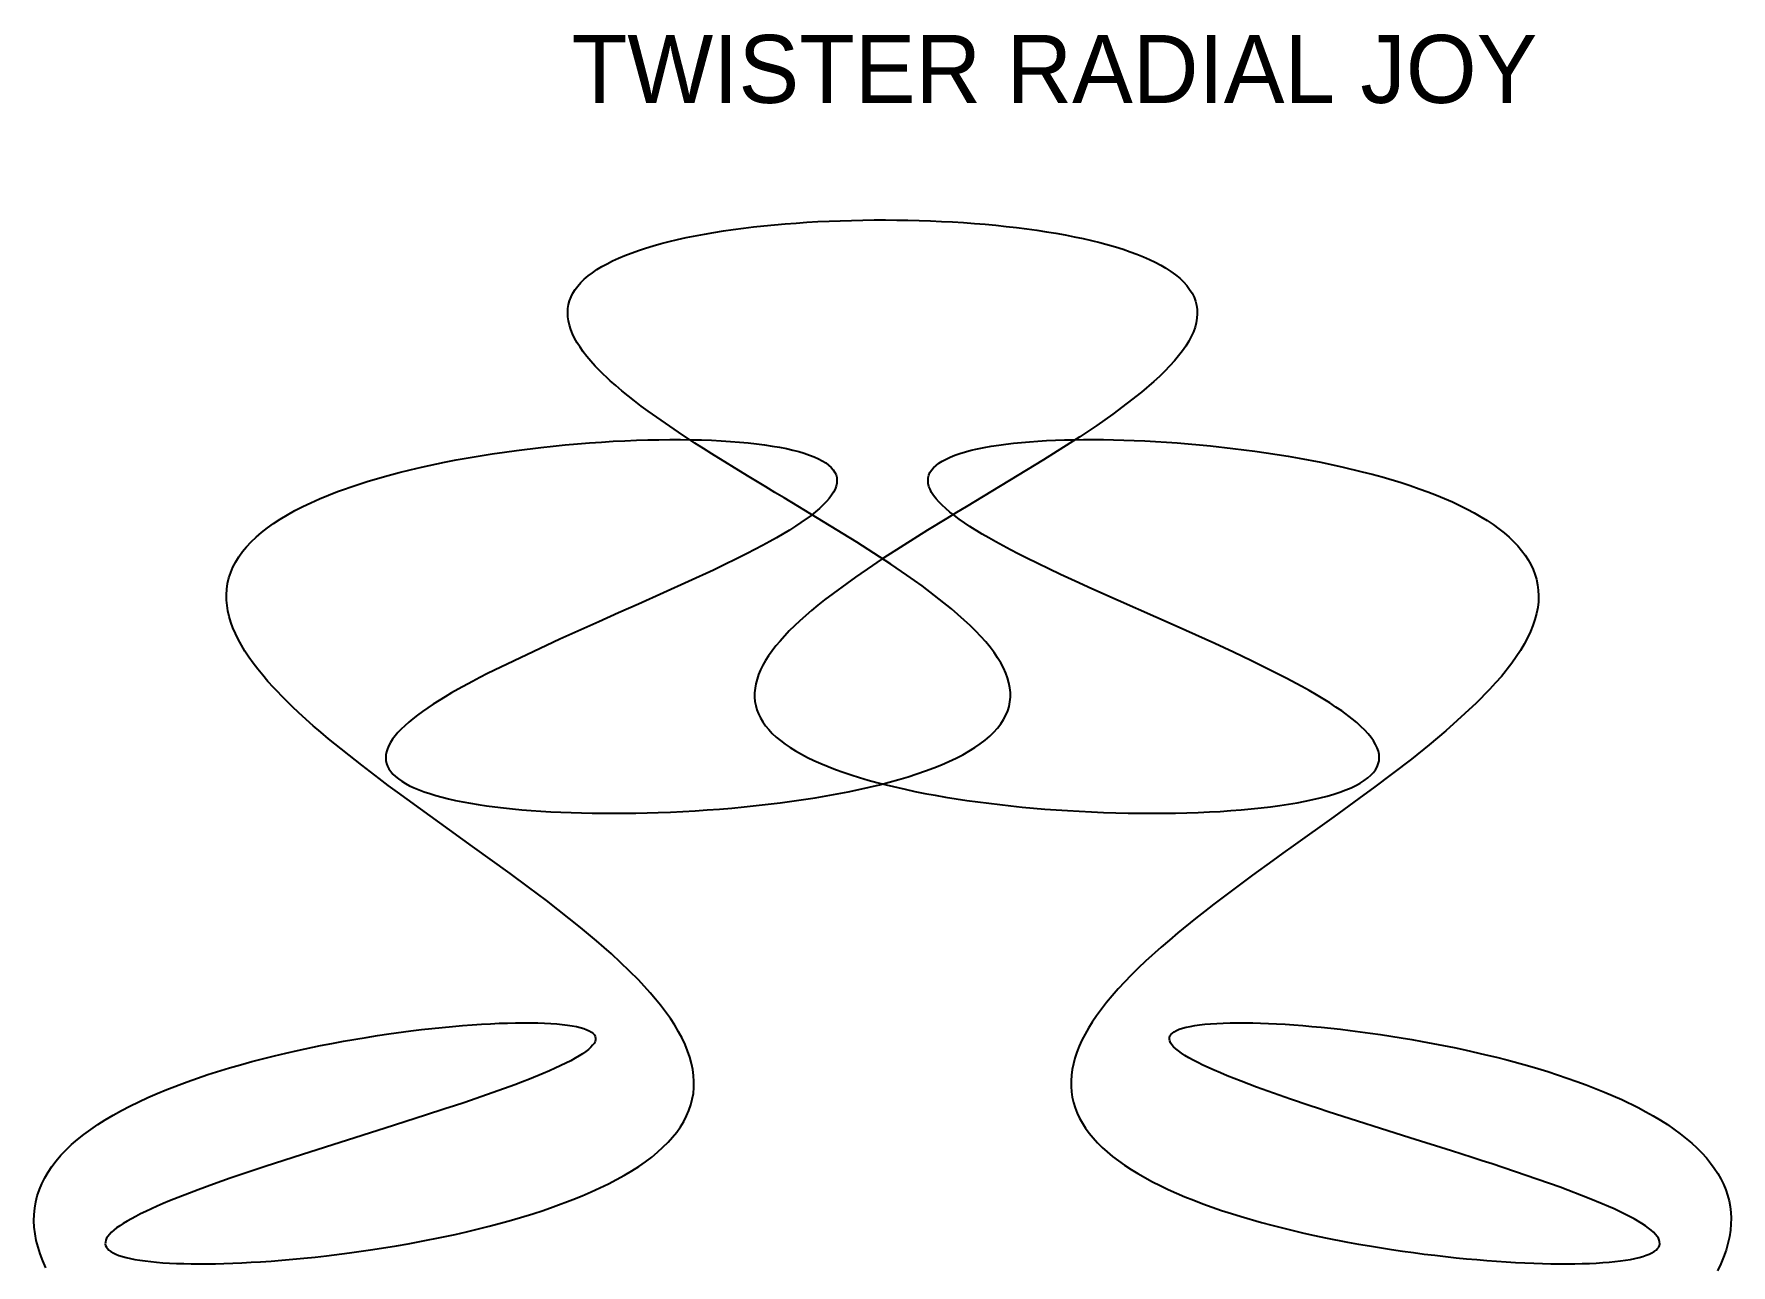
# Model space of a CAD drawing. Extents: x -41 to 52, y -51 to 59.
# Drawn here: x -30.5 to 30.5, y 15.1 to 59.4 of the extents above; entities that cross this region are included whole.
import ezdxf

# ---------------------------------------------------------------- set-up
doc = ezdxf.new("R2010")
doc.units = 0
doc.linetypes.add('BORDER', pattern=[0.875, 0.25, -0.125, 0.25, -0.125, 0, -0.125])
doc.layers.add('LAYER1', color=7, linetype='CONTINUOUS')

msp = doc.modelspace()

# ---------------------------------------------------------------- linework, layer by layer
at = {"layer": 'LAYER1', "color": 175}
for p, q in [((-3.886, 52.5), (-3.501, 52.533)), ((-3.501, 52.533), (-3.112, 52.563)), ((-3.112, 52.563), (-2.719, 52.59)), ((-2.719, 52.59), (-2.322, 52.613)), ((-2.322, 52.613), (-1.923, 52.632)), ((-1.923, 52.632), (-1.521, 52.647)), ((-1.521, 52.647), (-1.116, 52.659)), ((-1.116, 52.659), (-0.711, 52.667)), ((-0.711, 52.667), (-0.304, 52.672)), ((-0.304, 52.672), (0.103, 52.673)), ((0.103, 52.673), (0.51, 52.67)), ((0.51, 52.67), (0.916, 52.664)), ((0.916, 52.664), (1.321, 52.654)), ((1.321, 52.654), (1.724, 52.64)), ((1.724, 52.64), (2.125, 52.623)), ((2.125, 52.623), (2.524, 52.602)), ((2.524, 52.602), (2.919, 52.577)), ((2.919, 52.577), (3.31, 52.549)), ((3.31, 52.549), (3.696, 52.517)), ((3.696, 52.517), (4.078, 52.481)), ((-7.675, 51.897), (-7.372, 51.969)), ((-7.372, 51.969), (-7.059, 52.038)), ((-7.059, 52.038), (-6.407, 52.165)), ((-6.407, 52.165), (-6.068, 52.223)), ((-6.068, 52.223), (-5.722, 52.278)), ((-5.722, 52.278), (-5.368, 52.33)), ((-5.368, 52.33), (-5.006, 52.378)), ((-5.006, 52.378), (-4.639, 52.422)), ((-4.639, 52.422), (-4.265, 52.463)), ((-4.265, 52.463), (-3.886, 52.5)), ((4.078, 52.481), (4.455, 52.442)), ((4.455, 52.442), (4.826, 52.4)), ((4.826, 52.4), (5.19, 52.354)), ((5.19, 52.354), (5.548, 52.304)), ((5.548, 52.304), (5.898, 52.251)), ((5.898, 52.251), (6.241, 52.194)), ((6.241, 52.194), (6.576, 52.134)), ((6.576, 52.134), (6.902, 52.07)), ((6.902, 52.07), (7.219, 52.003)), ((7.219, 52.003), (7.526, 51.933)), ((7.526, 51.933), (7.824, 51.859)), ((-9.71, 51.2), (-9.496, 51.298)), ((-9.496, 51.298), (-9.27, 51.394)), ((-9.27, 51.394), (-8.783, 51.574)), ((-8.783, 51.574), (-8.522, 51.66)), ((-8.522, 51.66), (-8.25, 51.742)), ((-8.25, 51.742), (-7.968, 51.821)), ((-7.968, 51.821), (-7.675, 51.897)), ((7.824, 51.859), (8.389, 51.701)), ((8.389, 51.701), (8.656, 51.617)), ((8.656, 51.617), (8.911, 51.53)), ((8.911, 51.53), (9.154, 51.439)), ((9.154, 51.439), (9.386, 51.346)), ((9.386, 51.346), (9.606, 51.249)), ((-10.591, 50.659), (-10.439, 50.775)), ((-10.439, 50.775), (-10.276, 50.886)), ((-10.276, 50.886), (-10.1, 50.994)), ((-10.1, 50.994), (-9.912, 51.098)), ((-9.912, 51.098), (-9.71, 51.2)), ((9.606, 51.249), (9.814, 51.149)), ((9.814, 51.149), (10.009, 51.046)), ((10.009, 51.046), (10.191, 50.939)), ((10.191, 50.939), (10.374, 50.821)), ((10.374, 50.821), (10.541, 50.698)), ((10.541, 50.698), (10.693, 50.573)), ((-11.14, 50.033), (-11.059, 50.164)), ((-11.059, 50.164), (-10.963, 50.293)), ((-10.963, 50.293), (-10.853, 50.418)), ((-10.853, 50.418), (-10.729, 50.54)), ((-10.729, 50.54), (-10.591, 50.659)), ((10.693, 50.573), (10.829, 50.444)), ((10.829, 50.444), (10.948, 50.311)), ((10.948, 50.311), (11.052, 50.175)), ((11.052, 50.175), (11.139, 50.036)), ((-11.328, 49.337), (-11.319, 49.482)), ((-11.319, 49.482), (-11.296, 49.624)), ((-11.296, 49.624), (-11.259, 49.763)), ((-11.259, 49.763), (-11.207, 49.9)), ((-11.207, 49.9), (-11.14, 50.033)), ((11.139, 50.036), (11.209, 49.894)), ((11.209, 49.894), (11.263, 49.748)), ((11.263, 49.748), (11.301, 49.6)), ((11.301, 49.6), (11.323, 49.448)), ((-11.322, 49.19), (-11.328, 49.337)), ((-11.301, 49.04), (-11.322, 49.19)), ((-11.267, 48.888), (-11.301, 49.04)), ((-11.218, 48.733), (-11.267, 48.888)), ((11.288, 48.975), (11.245, 48.812)), ((11.316, 49.136), (11.288, 48.975)), ((11.327, 49.293), (11.316, 49.136)), ((11.323, 49.448), (11.327, 49.293)), ((-11.155, 48.576), (-11.218, 48.733)), ((-11.078, 48.416), (-11.155, 48.576)), ((-10.988, 48.255), (-11.078, 48.416)), ((-10.884, 48.091), (-10.988, 48.255)), ((11.018, 48.307), (10.912, 48.133)), ((11.109, 48.478), (11.018, 48.307)), ((11.185, 48.646), (11.109, 48.478)), ((11.245, 48.812), (11.185, 48.646)), ((-10.766, 47.925), (-10.884, 48.091)), ((-10.636, 47.757), (-10.766, 47.925)), ((-10.493, 47.587), (-10.636, 47.757)), ((10.654, 47.779), (10.503, 47.598)), ((10.79, 47.957), (10.654, 47.779)), ((10.912, 48.133), (10.79, 47.957)), ((-10.337, 47.415), (-10.493, 47.587)), ((-10.17, 47.241), (-10.337, 47.415)), ((-9.799, 46.887), (-10.17, 47.241)), ((9.967, 47.043), (9.762, 46.854)), ((10.159, 47.23), (9.967, 47.043)), ((10.503, 47.598), (10.159, 47.23)), ((-9.596, 46.708), (-9.799, 46.887)), ((-9.383, 46.527), (-9.596, 46.708)), ((-8.926, 46.161), (-9.383, 46.527)), ((9.314, 46.47), (8.282, 45.681)), ((9.762, 46.854), (9.314, 46.47)), ((-8.682, 45.975), (-8.926, 46.161)), ((-8.43, 45.788), (-8.682, 45.975)), ((-7.337, 45.028), (-8.43, 45.788)), ((7.707, 45.278), (7.098, 44.87)), ((7.999, 45.48), (7.707, 45.278)), ((8.282, 45.681), (7.999, 45.48)), ((-11.414, 44.576), (-10.978, 44.615)), ((-10.978, 44.615), (-10.546, 44.649)), ((-10.546, 44.649), (-10.116, 44.679)), ((-10.116, 44.679), (-9.691, 44.704)), ((-9.691, 44.704), (-9.271, 44.726)), ((-9.271, 44.726), (-8.856, 44.742)), ((-8.856, 44.742), (-8.447, 44.755)), ((-8.447, 44.755), (-8.044, 44.763)), ((-8.044, 44.763), (-7.65, 44.767)), ((-7.65, 44.767), (-7.263, 44.766)), ((-6.748, 44.642), (-7.337, 45.028)), ((-7.263, 44.766), (-6.885, 44.762)), ((-6.885, 44.762), (-6.516, 44.753)), ((-6.444, 44.447), (-6.748, 44.642)), ((-6.516, 44.753), (-6.157, 44.74)), ((-6.157, 44.74), (-5.808, 44.723)), ((-5.808, 44.723), (-5.471, 44.702)), ((-5.471, 44.702), (-5.145, 44.676)), ((-5.145, 44.676), (-4.83, 44.647)), ((-4.83, 44.647), (-4.529, 44.613)), ((-4.529, 44.613), (-4.24, 44.576)), ((4.182, 44.568), (4.443, 44.603)), ((4.443, 44.603), (4.714, 44.635)), ((4.714, 44.635), (4.996, 44.663)), ((4.996, 44.663), (5.289, 44.688)), ((5.289, 44.688), (5.591, 44.71)), ((5.591, 44.71), (5.902, 44.728)), ((7.098, 44.87), (5.798, 44.041)), ((5.902, 44.728), (6.223, 44.743)), ((6.223, 44.743), (6.552, 44.754)), ((6.552, 44.754), (6.89, 44.762)), ((6.89, 44.762), (7.235, 44.766)), ((7.235, 44.766), (7.587, 44.767)), ((7.587, 44.767), (7.946, 44.764)), ((7.946, 44.764), (8.311, 44.758)), ((8.311, 44.758), (8.683, 44.748)), ((8.683, 44.748), (9.059, 44.735)), ((9.059, 44.735), (9.44, 44.717)), ((9.44, 44.717), (9.826, 44.697)), ((9.826, 44.697), (10.216, 44.672)), ((10.216, 44.672), (10.608, 44.644)), ((10.608, 44.644), (11.004, 44.613)), ((11.004, 44.613), (11.401, 44.578)), ((11.401, 44.578), (11.8, 44.539)), ((-15.758, 43.95), (-15.335, 44.033)), ((-15.335, 44.033), (-14.908, 44.111)), ((-14.908, 44.111), (-14.476, 44.184)), ((-14.476, 44.184), (-14.042, 44.253)), ((-14.042, 44.253), (-13.606, 44.318)), ((-13.606, 44.318), (-13.168, 44.379)), ((-13.168, 44.379), (-12.289, 44.486)), ((-12.289, 44.486), (-11.851, 44.534)), ((-11.851, 44.534), (-11.414, 44.576)), ((-6.136, 44.252), (-6.444, 44.447)), ((-4.858, 43.463), (-6.136, 44.252)), ((-4.24, 44.576), (-3.965, 44.535)), ((-3.965, 44.535), (-3.703, 44.489)), ((-3.703, 44.489), (-3.456, 44.44)), ((-3.456, 44.44), (-3.227, 44.388)), ((-3.227, 44.388), (-3.013, 44.332)), ((-3.013, 44.332), (-2.813, 44.273)), ((-2.813, 44.273), (-2.629, 44.21)), ((-2.629, 44.21), (-2.459, 44.144)), ((-2.459, 44.144), (-2.305, 44.074)), ((-2.305, 44.074), (-2.167, 44.001)), ((-2.167, 44.001), (-2.044, 43.925)), ((2.03, 43.915), (2.15, 43.992)), ((2.15, 43.992), (2.286, 44.065)), ((2.286, 44.065), (2.438, 44.135)), ((2.438, 44.135), (2.605, 44.202)), ((2.605, 44.202), (2.787, 44.265)), ((2.787, 44.265), (2.984, 44.324)), ((2.984, 44.324), (3.195, 44.38)), ((5.798, 44.041), (3.014, 42.35)), ((3.195, 44.38), (3.421, 44.433)), ((3.421, 44.433), (3.661, 44.481)), ((3.661, 44.481), (3.915, 44.526)), ((3.915, 44.526), (4.182, 44.568)), ((11.8, 44.539), (12.602, 44.45)), ((12.602, 44.45), (13.003, 44.4)), ((13.003, 44.4), (13.403, 44.347)), ((13.403, 44.347), (13.803, 44.289)), ((13.803, 44.289), (14.201, 44.229)), ((14.201, 44.229), (14.596, 44.164)), ((14.596, 44.164), (14.99, 44.096)), ((14.99, 44.096), (15.766, 43.949)), ((-18.542, 43.254), (-18.168, 43.366)), ((-18.168, 43.366), (-17.785, 43.474)), ((-17.785, 43.474), (-17.394, 43.578)), ((-17.394, 43.578), (-16.995, 43.678)), ((-16.995, 43.678), (-16.589, 43.773)), ((-16.589, 43.773), (-15.758, 43.95)), ((-4.202, 43.066), (-4.858, 43.463)), ((-2.044, 43.925), (-1.938, 43.845)), ((-1.938, 43.845), (-1.847, 43.762)), ((-1.847, 43.762), (-1.773, 43.675)), ((-1.773, 43.675), (-1.715, 43.586)), ((-1.715, 43.586), (-1.673, 43.494)), ((-1.673, 43.494), (-1.647, 43.398)), ((-1.647, 43.398), (-1.638, 43.299)), ((1.638, 43.289), (1.645, 43.387)), ((1.645, 43.387), (1.669, 43.483)), ((1.669, 43.483), (1.709, 43.576)), ((1.709, 43.576), (1.765, 43.665)), ((1.765, 43.665), (1.838, 43.752)), ((1.838, 43.752), (1.926, 43.835)), ((1.926, 43.835), (2.03, 43.915)), ((15.766, 43.949), (16.148, 43.87)), ((16.148, 43.87), (16.525, 43.787)), ((16.525, 43.787), (17.263, 43.611)), ((17.263, 43.611), (17.623, 43.518)), ((17.623, 43.518), (17.976, 43.421)), ((17.976, 43.421), (18.661, 43.217)), ((-20.257, 42.631), (-19.937, 42.763)), ((-19.937, 42.763), (-19.604, 42.892)), ((-19.604, 42.892), (-18.906, 43.138)), ((-18.906, 43.138), (-18.542, 43.254)), ((-3.871, 42.867), (-4.202, 43.066)), ((-3.54, 42.667), (-3.871, 42.867)), ((-1.832, 42.765), (-1.918, 42.65)), ((-1.761, 42.877), (-1.832, 42.765)), ((-1.706, 42.987), (-1.761, 42.877)), ((-1.667, 43.094), (-1.706, 42.987)), ((-1.645, 43.198), (-1.667, 43.094)), ((-1.638, 43.299), (-1.645, 43.198)), ((1.646, 43.187), (1.638, 43.289)), ((1.671, 43.083), (1.646, 43.187)), ((1.711, 42.976), (1.671, 43.083)), ((1.767, 42.866), (1.711, 42.976)), ((1.839, 42.754), (1.767, 42.866)), ((1.926, 42.639), (1.839, 42.754)), ((18.661, 43.217), (18.991, 43.109)), ((18.991, 43.109), (19.313, 42.999)), ((19.313, 42.999), (19.626, 42.884)), ((19.626, 42.884), (19.929, 42.767)), ((19.929, 42.767), (20.223, 42.645)), ((-21.413, 42.059), (-21.144, 42.208)), ((-21.144, 42.208), (-20.862, 42.353)), ((-20.862, 42.353), (-20.566, 42.494)), ((-20.566, 42.494), (-20.257, 42.631)), ((-0.925, 41.07), (-3.54, 42.667)), ((-2.412, 42.166), (-2.572, 42.039)), ((-2.267, 42.29), (-2.412, 42.166)), ((-2.135, 42.412), (-2.267, 42.29)), ((-2.019, 42.532), (-2.135, 42.412)), ((-1.918, 42.65), (-2.019, 42.532)), ((2.028, 42.522), (1.926, 42.639)), ((2.146, 42.402), (2.028, 42.522)), ((2.278, 42.28), (2.146, 42.402)), ((2.425, 42.156), (2.278, 42.28)), ((2.662, 42.138), (2.311, 41.925)), ((2.585, 42.029), (2.425, 42.156)), ((3.014, 42.35), (2.662, 42.138)), ((20.223, 42.645), (20.506, 42.521)), ((20.506, 42.521), (21.041, 42.262)), ((21.041, 42.262), (21.292, 42.127)), ((-22.344, 41.425), (-22.134, 41.589)), ((-22.134, 41.589), (-21.908, 41.749)), ((-21.908, 41.749), (-21.668, 41.906)), ((-21.668, 41.906), (-21.413, 42.059)), ((-3.134, 41.646), (-3.347, 41.511)), ((-2.934, 41.779), (-3.134, 41.646)), ((-2.572, 42.039), (-2.934, 41.779)), ((2.311, 41.925), (1.617, 41.5)), ((2.76, 41.9), (2.585, 42.029)), ((2.947, 41.769), (2.76, 41.9)), ((3.148, 41.636), (2.947, 41.769)), ((3.588, 41.365), (3.148, 41.636)), ((21.292, 42.127), (21.531, 41.99)), ((21.531, 41.99), (21.758, 41.849)), ((21.758, 41.849), (21.974, 41.704)), ((21.974, 41.704), (22.176, 41.557)), ((22.176, 41.557), (22.366, 41.407)), ((-22.882, 40.91), (-22.719, 41.086)), ((-22.719, 41.086), (-22.539, 41.257)), ((-22.539, 41.257), (-22.344, 41.425)), ((-4.319, 40.953), (-4.869, 40.664)), ((-4.059, 41.095), (-4.319, 40.953)), ((-3.81, 41.235), (-4.059, 41.095)), ((-3.347, 41.511), (-3.81, 41.235)), ((0.3, 40.277), (-0.925, 41.07)), ((1.617, 41.5), (0.273, 40.654)), ((3.825, 41.227), (3.588, 41.365)), ((4.074, 41.087), (3.825, 41.227)), ((4.603, 40.802), (4.074, 41.087)), ((22.366, 41.407), (22.544, 41.253)), ((22.544, 41.253), (22.708, 41.097)), ((22.708, 41.097), (22.859, 40.937)), ((22.859, 40.937), (22.996, 40.775)), ((-23.372, 40.175), (-23.274, 40.364)), ((-23.274, 40.364), (-23.16, 40.55)), ((-23.16, 40.55), (-23.029, 40.732)), ((-23.029, 40.732), (-22.882, 40.91)), ((-4.869, 40.664), (-6.076, 40.071)), ((-0.049, 40.444), (-0.365, 40.234)), ((0.273, 40.654), (-0.049, 40.444)), ((4.883, 40.657), (4.603, 40.802)), ((5.172, 40.511), (4.883, 40.657)), ((6.409, 39.915), (5.172, 40.511)), ((22.996, 40.775), (23.119, 40.609)), ((23.119, 40.609), (23.229, 40.441)), ((23.229, 40.441), (23.325, 40.269)), ((-23.563, 39.588), (-23.516, 39.787)), ((-23.516, 39.787), (-23.452, 39.983)), ((-23.452, 39.983), (-23.372, 40.175)), ((-6.076, 40.071), (-8.785, 38.84)), ((-0.975, 39.817), (-2.088, 38.994)), ((-0.365, 40.234), (-0.975, 39.817)), ((0.877, 39.885), (0.3, 40.277)), ((1.155, 39.69), (0.877, 39.885)), ((7.067, 39.611), (6.409, 39.915)), ((23.325, 40.269), (23.407, 40.095)), ((23.407, 40.095), (23.475, 39.919)), ((23.475, 39.919), (23.529, 39.739)), ((23.529, 39.739), (23.571, 39.541)), ((-23.606, 39.181), (-23.593, 39.386)), ((-23.602, 38.989), (-23.606, 39.181)), ((-23.593, 39.386), (-23.563, 39.588)), ((1.425, 39.496), (1.155, 39.69)), ((2.483, 38.675), (1.425, 39.496)), ((7.404, 39.457), (7.067, 39.611)), ((7.746, 39.303), (7.404, 39.457)), ((10.561, 38.054), (7.746, 39.303)), ((23.571, 39.541), (23.597, 39.341)), ((23.597, 39.341), (23.606, 39.137)), ((23.606, 39.137), (23.599, 38.93)), ((-23.585, 38.795), (-23.602, 38.989)), ((-23.553, 38.598), (-23.585, 38.795)), ((-23.507, 38.398), (-23.553, 38.598)), ((-9.494, 38.526), (-10.205, 38.212)), ((-9.139, 38.683), (-9.494, 38.526)), ((-8.785, 38.84), (-9.139, 38.683)), ((-2.551, 38.617), (-2.974, 38.245)), ((-2.324, 38.805), (-2.551, 38.617)), ((-2.088, 38.994), (-2.324, 38.805)), ((2.944, 38.272), (2.483, 38.675)), ((23.534, 38.508), (23.477, 38.293)), ((23.575, 38.721), (23.534, 38.508)), ((23.599, 38.93), (23.575, 38.721)), ((-23.447, 38.197), (-23.507, 38.398)), ((-23.373, 37.993), (-23.447, 38.197)), ((-23.285, 37.786), (-23.373, 37.993)), ((-10.205, 38.212), (-11.612, 37.583)), ((-3.354, 37.878), (-3.687, 37.516)), ((-3.17, 38.061), (-3.354, 37.878)), ((-2.974, 38.245), (-3.17, 38.061)), ((3.157, 38.073), (2.944, 38.272)), ((3.356, 37.876), (3.157, 38.073)), ((3.713, 37.486), (3.356, 37.876)), ((11.954, 37.427), (10.561, 38.054)), ((23.404, 38.075), (23.315, 37.855)), ((23.477, 38.293), (23.404, 38.075)), ((-23.183, 37.578), (-23.285, 37.786)), ((-23.069, 37.367), (-23.183, 37.578)), ((-22.941, 37.155), (-23.069, 37.367)), ((-11.612, 37.583), (-14.215, 36.343)), ((-3.836, 37.338), (-3.972, 37.162)), ((-3.687, 37.516), (-3.836, 37.338)), ((3.871, 37.294), (3.713, 37.486)), ((4.014, 37.104), (3.871, 37.294)), ((12.628, 37.115), (11.954, 37.427)), ((23.091, 37.406), (22.955, 37.178)), ((23.211, 37.632), (23.091, 37.406)), ((23.315, 37.855), (23.211, 37.632)), ((-22.8, 36.94), (-22.941, 37.155)), ((-22.646, 36.723), (-22.8, 36.94)), ((-22.48, 36.505), (-22.646, 36.723)), ((-4.304, 36.642), (-4.388, 36.473)), ((-4.206, 36.813), (-4.304, 36.642)), ((-4.096, 36.987), (-4.206, 36.813)), ((-3.972, 37.162), (-4.096, 36.987)), ((4.142, 36.916), (4.014, 37.104)), ((4.255, 36.73), (4.142, 36.916)), ((4.353, 36.546), (4.255, 36.73)), ((12.957, 36.96), (12.628, 37.115)), ((13.28, 36.806), (12.957, 36.96)), ((14.522, 36.184), (13.28, 36.806)), ((22.64, 36.716), (22.268, 36.244)), ((22.805, 36.948), (22.64, 36.716)), ((22.955, 37.178), (22.805, 36.948)), ((-22.302, 36.284), (-22.48, 36.505)), ((-22.111, 36.062), (-22.302, 36.284)), ((-21.91, 35.838), (-22.111, 36.062)), ((-14.756, 36.061), (-15.263, 35.782)), ((-14.49, 36.201), (-14.756, 36.061)), ((-14.215, 36.343), (-14.49, 36.201)), ((-4.515, 36.139), (-4.558, 35.976)), ((-4.459, 36.305), (-4.515, 36.139)), ((-4.388, 36.473), (-4.459, 36.305)), ((4.435, 36.364), (4.353, 36.546)), ((4.501, 36.185), (4.435, 36.364)), ((4.551, 36.008), (4.501, 36.185)), ((15.089, 35.879), (14.522, 36.184)), ((22.268, 36.244), (22.061, 36.005)), ((-21.474, 35.386), (-21.91, 35.838)), ((-15.734, 35.508), (-16.165, 35.239)), ((-15.503, 35.645), (-15.734, 35.508)), ((-15.263, 35.782), (-15.503, 35.645)), ((-4.602, 35.655), (-4.603, 35.498)), ((-4.603, 35.498), (-4.589, 35.343)), ((-4.587, 35.815), (-4.602, 35.655)), ((-4.558, 35.976), (-4.587, 35.815)), ((4.584, 35.834), (4.551, 36.008)), ((4.602, 35.662), (4.584, 35.834)), ((4.586, 35.325), (4.602, 35.492)), ((4.602, 35.492), (4.602, 35.662)), ((15.357, 35.729), (15.089, 35.879)), ((15.614, 35.58), (15.357, 35.729)), ((16.093, 35.285), (15.614, 35.58)), ((21.841, 35.765), (21.364, 35.278)), ((22.061, 36.005), (21.841, 35.765)), ((-21.24, 35.157), (-21.474, 35.386)), ((-20.997, 34.927), (-21.24, 35.157)), ((-20.481, 34.463), (-20.997, 34.927)), ((-16.73, 34.845), (-16.895, 34.717)), ((-16.553, 34.975), (-16.73, 34.845)), ((-16.365, 35.106), (-16.553, 34.975)), ((-16.165, 35.239), (-16.365, 35.106)), ((-4.589, 35.343), (-4.561, 35.191)), ((-4.561, 35.191), (-4.519, 35.041)), ((-4.519, 35.041), (-4.462, 34.893)), ((-4.462, 34.893), (-4.391, 34.748)), ((4.356, 34.685), (4.439, 34.841)), ((4.439, 34.841), (4.505, 35)), ((4.505, 35), (4.554, 35.161)), ((4.554, 35.161), (4.586, 35.325)), ((16.314, 35.14), (16.093, 35.285)), ((16.522, 34.997), (16.314, 35.14)), ((16.897, 34.715), (16.522, 34.997)), ((21.364, 35.278), (20.274, 34.284)), ((-20.21, 34.229), (-20.481, 34.463)), ((-19.93, 33.994), (-20.21, 34.229)), ((-17.434, 34.219), (-17.537, 34.099)), ((-17.318, 34.341), (-17.434, 34.219)), ((-17.19, 34.465), (-17.318, 34.341)), ((-17.049, 34.59), (-17.19, 34.465)), ((-16.895, 34.717), (-17.049, 34.59)), ((-4.391, 34.748), (-4.306, 34.605)), ((-4.306, 34.605), (-4.207, 34.465)), ((-4.207, 34.465), (-4.094, 34.327)), ((-4.094, 34.327), (-3.967, 34.192)), ((3.862, 34.092), (4.01, 34.236)), ((4.01, 34.236), (4.142, 34.383)), ((4.142, 34.383), (4.257, 34.533)), ((4.257, 34.533), (4.356, 34.685)), ((17.063, 34.577), (16.897, 34.715)), ((17.215, 34.441), (17.063, 34.577)), ((17.352, 34.307), (17.215, 34.441)), ((17.473, 34.175), (17.352, 34.307)), ((20.274, 34.284), (19.975, 34.031)), ((-18.74, 33.042), (-19.93, 33.994)), ((-17.813, 33.639), (-17.847, 33.528)), ((-17.764, 33.751), (-17.813, 33.639)), ((-17.702, 33.865), (-17.764, 33.751)), ((-17.626, 33.981), (-17.702, 33.865)), ((-17.537, 34.099), (-17.626, 33.981)), ((-3.967, 34.192), (-3.826, 34.06)), ((-3.826, 34.06), (-3.671, 33.93)), ((-3.671, 33.93), (-3.503, 33.803)), ((-3.503, 33.803), (-3.321, 33.679)), ((-3.321, 33.679), (-3.126, 33.558)), ((3.112, 33.55), (3.323, 33.681)), ((3.323, 33.681), (3.518, 33.815)), ((3.518, 33.815), (3.698, 33.952)), ((3.698, 33.952), (3.862, 34.092)), ((17.579, 34.045), (17.473, 34.175)), ((17.669, 33.918), (17.579, 34.045)), ((17.743, 33.793), (17.669, 33.918)), ((17.801, 33.67), (17.743, 33.793)), ((17.842, 33.549), (17.801, 33.67)), ((19.668, 33.778), (19.029, 33.267)), ((19.975, 34.031), (19.668, 33.778)), ((-18.108, 32.561), (-18.74, 33.042)), ((-17.868, 33.42), (-17.875, 33.315)), ((-17.875, 33.315), (-17.867, 33.211)), ((-17.847, 33.528), (-17.868, 33.42)), ((-17.867, 33.211), (-17.845, 33.11)), ((-17.845, 33.11), (-17.809, 33.011)), ((-17.809, 33.011), (-17.759, 32.914)), ((-3.126, 33.558), (-2.919, 33.44)), ((-2.919, 33.44), (-2.698, 33.324)), ((-2.698, 33.324), (-2.466, 33.212)), ((-2.466, 33.212), (-2.221, 33.102)), ((-2.221, 33.102), (-1.697, 32.893)), ((1.842, 32.948), (2.124, 33.061)), ((2.124, 33.061), (2.392, 33.178)), ((2.392, 33.178), (2.647, 33.299)), ((2.647, 33.299), (2.887, 33.423)), ((2.887, 33.423), (3.112, 33.55)), ((19.029, 33.267), (17.67, 32.234)), ((17.739, 32.881), (17.798, 32.986)), ((17.798, 32.986), (17.84, 33.093)), ((17.84, 33.093), (17.866, 33.203)), ((17.867, 33.431), (17.842, 33.549)), ((17.866, 33.203), (17.875, 33.316)), ((17.875, 33.316), (17.867, 33.431)), ((-17.785, 32.32), (-18.108, 32.561)), ((-17.759, 32.914), (-17.695, 32.82)), ((-17.695, 32.82), (-17.616, 32.728)), ((-17.616, 32.728), (-17.523, 32.639)), ((-17.523, 32.639), (-17.417, 32.552)), ((-17.417, 32.552), (-17.296, 32.468)), ((-17.296, 32.468), (-17.162, 32.387)), ((-17.162, 32.387), (-17.014, 32.308)), ((-1.697, 32.893), (-1.418, 32.792)), ((-1.418, 32.792), (-1.128, 32.695)), ((-1.128, 32.695), (-0.828, 32.601)), ((-0.828, 32.601), (-0.518, 32.51)), ((-0.518, 32.51), (-0.198, 32.422)), ((-0.198, 32.422), (0.131, 32.338)), ((-0.11, 32.343), (0.243, 32.434)), ((0.243, 32.434), (0.587, 32.53)), ((0.587, 32.53), (0.919, 32.629)), ((0.919, 32.629), (1.547, 32.838)), ((1.547, 32.838), (1.842, 32.948)), ((17.033, 32.318), (17.191, 32.404)), ((17.191, 32.404), (17.334, 32.493)), ((17.334, 32.493), (17.46, 32.586)), ((17.46, 32.586), (17.57, 32.681)), ((17.57, 32.681), (17.662, 32.78)), ((17.662, 32.78), (17.739, 32.881)), ((-17.457, 32.077), (-17.785, 32.32)), ((-14.749, 30.124), (-17.457, 32.077)), ((-17.014, 32.308), (-16.852, 32.232)), ((-16.852, 32.232), (-16.677, 32.159)), ((-16.677, 32.159), (-16.489, 32.089)), ((-16.489, 32.089), (-16.288, 32.021)), ((-16.288, 32.021), (-16.075, 31.956)), ((-16.075, 31.956), (-15.849, 31.895)), ((-15.849, 31.895), (-15.611, 31.836)), ((-15.611, 31.836), (-15.361, 31.78)), ((-15.361, 31.78), (-15.099, 31.727)), ((-3.26, 31.748), (-2.841, 31.809)), ((-2.841, 31.809), (-2.428, 31.873)), ((-2.428, 31.873), (-2.021, 31.942)), ((-2.021, 31.942), (-1.231, 32.091)), ((-1.231, 32.091), (-0.848, 32.171)), ((-0.848, 32.171), (-0.475, 32.255)), ((-0.475, 32.255), (-0.11, 32.343)), ((0.131, 32.338), (0.814, 32.178)), ((0.814, 32.178), (1.168, 32.104)), ((1.168, 32.104), (1.529, 32.032)), ((1.529, 32.032), (1.897, 31.964)), ((1.897, 31.964), (2.271, 31.899)), ((2.271, 31.899), (2.651, 31.838)), ((2.651, 31.838), (3.037, 31.78)), ((3.037, 31.78), (3.822, 31.674)), ((15.209, 31.749), (15.487, 31.808)), ((15.487, 31.808), (15.753, 31.87)), ((15.753, 31.87), (16.003, 31.936)), ((16.003, 31.936), (16.24, 32.006)), ((16.24, 32.006), (16.461, 32.079)), ((16.461, 32.079), (16.667, 32.155)), ((16.667, 32.155), (16.858, 32.235)), ((16.858, 32.235), (17.033, 32.318)), ((17.316, 31.974), (16.959, 31.713)), ((17.67, 32.234), (17.316, 31.974)), ((-15.099, 31.727), (-14.827, 31.677)), ((-14.827, 31.677), (-14.543, 31.631)), ((-14.543, 31.631), (-14.25, 31.587)), ((-14.25, 31.587), (-13.946, 31.547)), ((-13.946, 31.547), (-13.632, 31.509)), ((-13.632, 31.509), (-13.309, 31.475)), ((-13.309, 31.475), (-12.977, 31.444)), ((-12.977, 31.444), (-12.637, 31.417)), ((-12.637, 31.417), (-12.289, 31.392)), ((-12.289, 31.392), (-11.933, 31.371)), ((-11.933, 31.371), (-11.57, 31.353)), ((-11.57, 31.353), (-11.201, 31.338)), ((-11.201, 31.338), (-10.825, 31.327)), ((-10.825, 31.327), (-10.444, 31.319)), ((-10.444, 31.319), (-10.058, 31.314)), ((-10.058, 31.314), (-9.667, 31.313)), ((-9.667, 31.313), (-9.273, 31.315)), ((-9.273, 31.315), (-8.874, 31.32)), ((-8.874, 31.32), (-8.473, 31.329)), ((-8.473, 31.329), (-8.069, 31.341)), ((-8.069, 31.341), (-7.63, 31.358)), ((-7.63, 31.358), (-7.188, 31.379)), ((-7.188, 31.379), (-6.746, 31.404)), ((-6.746, 31.404), (-6.303, 31.433)), ((-6.303, 31.433), (-5.861, 31.466)), ((-5.861, 31.466), (-5.421, 31.503)), ((-5.421, 31.503), (-4.982, 31.544)), ((-4.982, 31.544), (-4.546, 31.589)), ((-4.546, 31.589), (-4.113, 31.638)), ((-4.113, 31.638), (-3.684, 31.691)), ((-3.684, 31.691), (-3.26, 31.748)), ((3.822, 31.674), (4.221, 31.626)), ((4.221, 31.626), (4.622, 31.581)), ((4.622, 31.581), (5.027, 31.54)), ((5.027, 31.54), (5.434, 31.502)), ((5.434, 31.502), (5.842, 31.468)), ((5.842, 31.468), (6.252, 31.437)), ((6.252, 31.437), (6.662, 31.41)), ((6.662, 31.41), (7.072, 31.386)), ((7.072, 31.386), (7.515, 31.363)), ((7.515, 31.363), (7.957, 31.345)), ((7.957, 31.345), (8.398, 31.331)), ((8.398, 31.331), (8.835, 31.321)), ((8.835, 31.321), (9.269, 31.315)), ((9.269, 31.315), (9.699, 31.313)), ((9.699, 31.313), (10.123, 31.315)), ((10.123, 31.315), (10.543, 31.321)), ((10.543, 31.321), (10.956, 31.33)), ((10.956, 31.33), (11.362, 31.344)), ((11.362, 31.344), (11.761, 31.362)), ((11.761, 31.362), (12.152, 31.383)), ((12.152, 31.383), (12.534, 31.409)), ((12.534, 31.409), (12.907, 31.438)), ((12.907, 31.438), (13.269, 31.471)), ((13.269, 31.471), (13.622, 31.508)), ((13.622, 31.508), (13.963, 31.549)), ((13.963, 31.549), (14.293, 31.593)), ((14.293, 31.593), (14.611, 31.641)), ((14.611, 31.641), (14.916, 31.693)), ((16.236, 31.19), (14.771, 30.14)), ((14.916, 31.693), (15.209, 31.749)), ((16.959, 31.713), (16.236, 31.19)), ((-13.395, 29.145), (-14.749, 30.124)), ((14.771, 30.14), (14.405, 29.877)), ((14.04, 29.614), (13.319, 29.089)), ((14.405, 29.877), (14.04, 29.614)), ((-12.734, 28.657), (-13.395, 29.145)), ((13.319, 29.089), (11.923, 28.043)), ((-12.409, 28.413), (-12.734, 28.657)), ((-12.089, 28.17), (-12.409, 28.413)), ((-10.863, 27.204), (-12.089, 28.17)), ((11.26, 27.524), (10.626, 27.008)), ((11.588, 27.783), (11.26, 27.524)), ((11.923, 28.043), (11.588, 27.783)), ((-10.291, 26.726), (-10.863, 27.204)), ((10.626, 27.008), (10.322, 26.752)), ((-10.017, 26.488), (-10.291, 26.726)), ((-9.751, 26.251), (-10.017, 26.488)), ((10.027, 26.497), (9.467, 25.99)), ((10.322, 26.752), (10.027, 26.497)), ((-8.782, 25.315), (-9.751, 26.251)), ((9.203, 25.738), (8.951, 25.488)), ((9.467, 25.99), (9.203, 25.738)), ((-8.36, 24.855), (-8.782, 25.315)), ((8.951, 25.488), (8.482, 24.992)), ((-8.165, 24.627), (-8.36, 24.855)), ((-7.982, 24.401), (-8.165, 24.627)), ((8.064, 24.503), (7.7, 24.021)), ((8.266, 24.747), (8.064, 24.503)), ((8.482, 24.992), (8.266, 24.747)), ((-7.631, 23.921), (-7.982, 24.401)), ((-7.477, 23.684), (-7.631, 23.921)), ((7.7, 24.021), (7.55, 23.799)), ((-19.396, 23.107), (-18.575, 23.247)), ((-18.575, 23.247), (-18.169, 23.311)), ((-18.169, 23.311), (-17.767, 23.371)), ((-17.767, 23.371), (-16.977, 23.478)), ((-16.977, 23.478), (-16.591, 23.525)), ((-16.591, 23.525), (-16.211, 23.568)), ((-16.211, 23.568), (-15.838, 23.606)), ((-15.838, 23.606), (-15.473, 23.641)), ((-15.473, 23.641), (-15.116, 23.671)), ((-15.116, 23.671), (-14.769, 23.698)), ((-14.769, 23.698), (-14.43, 23.72)), ((-14.43, 23.72), (-14.102, 23.739)), ((-14.102, 23.739), (-13.791, 23.753)), ((-13.791, 23.753), (-13.49, 23.763)), ((-13.49, 23.763), (-13.2, 23.769)), ((-13.2, 23.769), (-12.922, 23.772)), ((-12.922, 23.772), (-12.657, 23.771)), ((-12.657, 23.771), (-12.404, 23.766)), ((-12.404, 23.766), (-12.164, 23.758)), ((-12.164, 23.758), (-11.937, 23.746)), ((-11.937, 23.746), (-11.724, 23.73)), ((-11.724, 23.73), (-11.525, 23.711)), ((-11.525, 23.711), (-11.34, 23.688)), ((-11.34, 23.688), (-11.171, 23.662)), ((-11.171, 23.662), (-11.016, 23.633)), ((-11.016, 23.633), (-10.876, 23.6)), ((-10.876, 23.6), (-10.752, 23.564)), ((-10.752, 23.564), (-10.643, 23.524)), ((-10.643, 23.524), (-10.549, 23.481)), ((-10.549, 23.481), (-10.472, 23.435)), ((-10.472, 23.435), (-10.411, 23.386)), ((-10.411, 23.386), (-10.365, 23.334)), ((-10.365, 23.334), (-10.336, 23.279)), ((-10.336, 23.279), (-10.323, 23.221)), ((-10.323, 23.221), (-10.326, 23.161)), ((-7.338, 23.449), (-7.477, 23.684)), ((-7.213, 23.217), (-7.338, 23.449)), ((-7.104, 22.986), (-7.213, 23.217)), ((7.288, 23.359), (7.177, 23.143)), ((7.412, 23.578), (7.288, 23.359)), ((7.55, 23.799), (7.412, 23.578)), ((10.323, 23.18), (10.325, 23.24)), ((10.325, 23.24), (10.344, 23.298)), ((10.344, 23.298), (10.379, 23.352)), ((10.379, 23.352), (10.43, 23.403)), ((10.43, 23.403), (10.497, 23.452)), ((10.497, 23.452), (10.58, 23.497)), ((10.58, 23.497), (10.68, 23.538)), ((10.68, 23.538), (10.795, 23.577)), ((10.795, 23.577), (10.926, 23.612)), ((10.926, 23.612), (11.072, 23.644)), ((11.072, 23.644), (11.233, 23.673)), ((11.233, 23.673), (11.41, 23.698)), ((11.41, 23.698), (11.601, 23.719)), ((11.601, 23.719), (11.807, 23.737)), ((11.807, 23.737), (12.027, 23.751)), ((12.027, 23.751), (12.26, 23.762)), ((12.26, 23.762), (12.507, 23.769)), ((12.507, 23.769), (12.767, 23.772)), ((12.767, 23.772), (13.04, 23.771)), ((13.04, 23.771), (13.325, 23.767)), ((13.325, 23.767), (13.601, 23.76)), ((13.601, 23.76), (13.887, 23.749)), ((13.887, 23.749), (14.182, 23.734)), ((14.182, 23.734), (14.486, 23.717)), ((14.486, 23.717), (14.799, 23.696)), ((14.799, 23.696), (15.12, 23.671)), ((15.12, 23.671), (15.448, 23.643)), ((15.448, 23.643), (15.784, 23.612)), ((15.784, 23.612), (16.126, 23.577)), ((16.126, 23.577), (16.475, 23.538)), ((16.475, 23.538), (16.829, 23.496)), ((16.829, 23.496), (17.188, 23.45)), ((17.188, 23.45), (17.552, 23.401)), ((17.552, 23.401), (17.921, 23.348)), ((17.921, 23.348), (18.667, 23.232)), ((18.667, 23.232), (19.045, 23.169)), ((-21.877, 22.583), (-21.466, 22.681)), ((-21.466, 22.681), (-21.053, 22.775)), ((-21.053, 22.775), (-20.223, 22.949)), ((-20.223, 22.949), (-19.809, 23.03)), ((-19.809, 23.03), (-19.396, 23.107)), ((-10.789, 22.659), (-10.917, 22.577)), ((-10.676, 22.738), (-10.789, 22.659)), ((-10.579, 22.815), (-10.676, 22.738)), ((-10.497, 22.889), (-10.579, 22.815)), ((-10.43, 22.961), (-10.497, 22.889)), ((-10.379, 23.03), (-10.43, 22.961)), ((-10.344, 23.097), (-10.379, 23.03)), ((-10.326, 23.161), (-10.344, 23.097)), ((-7.011, 22.758), (-7.104, 22.986)), ((-6.933, 22.532), (-7.011, 22.758)), ((6.995, 22.715), (6.925, 22.504)), ((7.079, 22.928), (6.995, 22.715)), ((7.177, 23.143), (7.079, 22.928)), ((10.337, 23.117), (10.323, 23.18)), ((10.367, 23.051), (10.337, 23.117)), ((10.413, 22.982), (10.367, 23.051)), ((10.476, 22.91), (10.413, 22.982)), ((10.554, 22.836), (10.476, 22.91)), ((10.648, 22.76), (10.554, 22.836)), ((10.757, 22.681), (10.648, 22.76)), ((10.882, 22.599), (10.757, 22.681)), ((11.022, 22.515), (10.882, 22.599)), ((19.045, 23.169), (19.424, 23.102)), ((19.424, 23.102), (20.187, 22.957)), ((20.187, 22.957), (20.569, 22.879)), ((20.569, 22.879), (20.951, 22.797)), ((20.951, 22.797), (21.712, 22.623)), ((21.712, 22.623), (22.09, 22.531)), ((-24.272, 21.907), (-23.493, 22.149)), ((-23.493, 22.149), (-23.095, 22.264)), ((-23.095, 22.264), (-22.693, 22.375)), ((-22.693, 22.375), (-21.877, 22.583)), ((-11.985, 22.041), (-12.21, 21.945)), ((-11.773, 22.135), (-11.985, 22.041)), ((-11.389, 22.318), (-11.773, 22.135)), ((-11.217, 22.407), (-11.389, 22.318)), ((-11.06, 22.493), (-11.217, 22.407)), ((-10.917, 22.577), (-11.06, 22.493)), ((-6.872, 22.309), (-6.933, 22.532)), ((-6.826, 22.088), (-6.872, 22.309)), ((-6.796, 21.87), (-6.826, 22.088)), ((6.826, 22.089), (6.798, 21.884)), ((6.868, 22.295), (6.826, 22.089)), ((6.925, 22.504), (6.868, 22.295)), ((11.176, 22.429), (11.022, 22.515)), ((11.345, 22.34), (11.176, 22.429)), ((11.528, 22.25), (11.345, 22.34)), ((11.936, 22.063), (11.528, 22.25)), ((12.159, 21.966), (11.936, 22.063)), ((22.09, 22.531), (22.466, 22.435)), ((22.466, 22.435), (23.208, 22.232)), ((23.208, 22.232), (23.574, 22.125)), ((23.574, 22.125), (23.935, 22.015)), ((23.935, 22.015), (24.641, 21.784)), ((-26.096, 21.229), (-25.748, 21.373)), ((-25.748, 21.373), (-25.025, 21.648)), ((-25.025, 21.648), (-24.652, 21.78)), ((-24.652, 21.78), (-24.272, 21.907)), ((-13.23, 21.542), (-13.806, 21.331)), ((-12.958, 21.645), (-13.23, 21.542)), ((-12.697, 21.747), (-12.958, 21.645)), ((-12.21, 21.945), (-12.697, 21.747)), ((-6.806, 21.23), (-6.787, 21.441)), ((-6.783, 21.654), (-6.796, 21.87)), ((-6.787, 21.441), (-6.783, 21.654)), ((6.798, 21.884), (6.784, 21.682)), ((6.784, 21.682), (6.785, 21.483)), ((6.785, 21.483), (6.8, 21.285)), ((12.396, 21.868), (12.159, 21.966)), ((12.904, 21.666), (12.396, 21.868)), ((13.176, 21.562), (12.904, 21.666)), ((13.458, 21.457), (13.176, 21.562)), ((14.684, 21.024), (13.458, 21.457)), ((24.641, 21.784), (24.985, 21.663)), ((24.985, 21.663), (25.323, 21.538)), ((25.323, 21.538), (25.977, 21.279)), ((-27.386, 20.614), (-27.08, 20.774)), ((-27.08, 20.774), (-26.434, 21.081)), ((-26.434, 21.081), (-26.096, 21.229)), ((-15.401, 20.782), (-15.742, 20.67)), ((-15.066, 20.894), (-15.401, 20.782)), ((-13.806, 21.331), (-15.066, 20.894)), ((-6.965, 20.616), (-6.895, 20.818)), ((-6.895, 20.818), (-6.843, 21.023)), ((-6.843, 21.023), (-6.806, 21.23)), ((6.8, 21.285), (6.829, 21.091)), ((6.829, 21.091), (6.873, 20.898)), ((6.873, 20.898), (6.931, 20.708)), ((15.348, 20.8), (14.684, 21.024)), ((15.691, 20.686), (15.348, 20.8)), ((25.977, 21.279), (26.292, 21.144)), ((26.292, 21.144), (26.599, 21.006)), ((26.599, 21.006), (27.186, 20.719)), ((-28.233, 20.111), (-27.964, 20.282)), ((-27.964, 20.282), (-27.681, 20.45)), ((-27.681, 20.45), (-27.386, 20.614)), ((-16.442, 20.441), (-17.896, 19.977)), ((-15.742, 20.67), (-16.442, 20.441)), ((-7.27, 20.029), (-7.152, 20.221)), ((-7.152, 20.221), (-7.05, 20.417)), ((-7.05, 20.417), (-6.965, 20.616)), ((6.931, 20.708), (7.003, 20.521)), ((7.003, 20.521), (7.09, 20.336)), ((7.09, 20.336), (7.191, 20.154)), ((7.191, 20.154), (7.306, 19.975)), ((16.04, 20.572), (15.691, 20.686)), ((18.977, 19.635), (16.04, 20.572)), ((27.186, 20.719), (27.465, 20.571)), ((27.465, 20.571), (27.734, 20.419)), ((27.734, 20.419), (27.993, 20.264)), ((27.993, 20.264), (28.241, 20.106)), ((-29.176, 19.386), (-28.962, 19.573)), ((-28.962, 19.573), (-28.733, 19.756)), ((-28.733, 19.756), (-28.49, 19.935)), ((-28.49, 19.935), (-28.233, 20.111)), ((-17.896, 19.977), (-20.868, 19.035)), ((-7.718, 19.47), (-7.553, 19.653)), ((-7.553, 19.653), (-7.403, 19.839)), ((-7.403, 19.839), (-7.27, 20.029)), ((7.306, 19.975), (7.434, 19.799)), ((7.434, 19.799), (7.577, 19.625)), ((7.577, 19.625), (7.733, 19.454)), ((20.474, 19.161), (18.977, 19.635)), ((28.241, 20.106), (28.477, 19.944)), ((28.477, 19.944), (28.702, 19.779)), ((28.702, 19.779), (29.116, 19.44)), ((-29.73, 18.805), (-29.561, 19.002)), ((-29.561, 19.002), (-29.376, 19.196)), ((-29.376, 19.196), (-29.176, 19.386)), ((-20.868, 19.035), (-21.208, 18.926)), ((-8.529, 18.771), (-8.305, 18.94)), ((-8.305, 18.94), (-8.094, 19.113)), ((-8.094, 19.113), (-7.899, 19.29)), ((-7.899, 19.29), (-7.718, 19.47)), ((7.733, 19.454), (7.903, 19.286)), ((7.903, 19.286), (8.085, 19.121)), ((8.085, 19.121), (8.281, 18.959)), ((8.281, 18.959), (8.489, 18.8)), ((21.212, 18.925), (20.474, 19.161)), ((29.116, 19.44), (29.305, 19.266)), ((29.305, 19.266), (29.481, 19.088)), ((29.481, 19.088), (29.644, 18.908)), ((-30.144, 18.191), (-30.022, 18.399)), ((-30.022, 18.399), (-29.884, 18.603)), ((-29.884, 18.603), (-29.73, 18.805)), ((-22.208, 18.6), (-23.472, 18.173)), ((-21.545, 18.817), (-22.208, 18.6)), ((-21.208, 18.926), (-21.545, 18.817)), ((-9.287, 18.283), (-9.021, 18.442)), ((-9.021, 18.442), (-8.768, 18.604)), ((-8.768, 18.604), (-8.529, 18.771)), ((8.489, 18.8), (8.71, 18.644)), ((8.71, 18.644), (8.943, 18.491)), ((8.943, 18.491), (9.188, 18.341)), ((9.188, 18.341), (9.711, 18.051)), ((21.575, 18.807), (21.212, 18.925)), ((21.934, 18.69), (21.575, 18.807)), ((24.385, 17.849), (21.934, 18.69)), ((29.644, 18.908), (29.794, 18.724)), ((29.794, 18.724), (29.93, 18.538)), ((29.93, 18.538), (30.053, 18.349)), ((30.053, 18.349), (30.162, 18.156)), ((-30.411, 17.547), (-30.338, 17.765)), ((-30.338, 17.765), (-30.249, 17.98)), ((-30.249, 17.98), (-30.144, 18.191)), ((-24.629, 17.759), (-25.65, 17.361)), ((-24.066, 17.964), (-24.629, 17.759)), ((-23.772, 18.068), (-24.066, 17.964)), ((-23.472, 18.173), (-23.772, 18.068)), ((-10.477, 17.683), (-9.858, 17.975)), ((-9.858, 17.975), (-9.566, 18.127)), ((-9.566, 18.127), (-9.287, 18.283)), ((9.711, 18.051), (9.989, 17.91)), ((9.989, 17.91), (10.278, 17.773)), ((10.278, 17.773), (10.884, 17.508)), ((25.433, 17.449), (24.385, 17.849)), ((30.162, 18.156), (30.258, 17.961)), ((30.258, 17.961), (30.339, 17.763)), ((30.339, 17.763), (30.406, 17.563)), ((-30.527, 16.874), (-30.505, 17.102)), ((-30.505, 17.102), (-30.466, 17.326)), ((-30.466, 17.326), (-30.411, 17.547)), ((-26.101, 17.17), (-26.509, 16.984)), ((-25.881, 17.265), (-26.101, 17.17)), ((-25.65, 17.361), (-25.881, 17.265)), ((-12.209, 17.017), (-11.844, 17.142)), ((-11.844, 17.142), (-11.14, 17.405)), ((-11.14, 17.405), (-10.803, 17.542)), ((-10.803, 17.542), (-10.477, 17.683)), ((10.884, 17.508), (11.201, 17.381)), ((11.201, 17.381), (11.527, 17.257)), ((11.527, 17.257), (12.203, 17.019)), ((25.9, 17.256), (25.433, 17.449)), ((26.118, 17.162), (25.9, 17.256)), ((26.326, 17.069), (26.118, 17.162)), ((30.406, 17.563), (30.459, 17.359)), ((30.459, 17.359), (30.498, 17.153)), ((30.498, 17.153), (30.522, 16.944)), ((-30.532, 16.644), (-30.527, 16.874)), ((-30.521, 16.411), (-30.532, 16.644)), ((-27.322, 16.547), (-27.447, 16.465)), ((-27.184, 16.631), (-27.322, 16.547)), ((-26.871, 16.804), (-27.184, 16.631)), ((-26.696, 16.893), (-26.871, 16.804)), ((-26.509, 16.984), (-26.696, 16.893)), ((-14.15, 16.448), (-13.749, 16.554)), ((-13.749, 16.554), (-13.354, 16.664)), ((-13.354, 16.664), (-12.583, 16.895)), ((-12.583, 16.895), (-12.209, 17.017)), ((12.203, 17.019), (12.552, 16.905)), ((12.552, 16.905), (12.908, 16.795)), ((12.908, 16.795), (13.639, 16.584)), ((13.639, 16.584), (14.012, 16.484)), ((26.707, 16.887), (26.326, 17.069)), ((26.881, 16.799), (26.707, 16.887)), ((27.042, 16.712), (26.881, 16.799)), ((27.327, 16.544), (27.042, 16.712)), ((27.451, 16.462), (27.327, 16.544)), ((30.528, 16.519), (30.51, 16.303)), ((30.522, 16.944), (30.532, 16.733)), ((30.532, 16.733), (30.528, 16.519)), ((-30.492, 16.175), (-30.521, 16.411)), ((-30.447, 15.936), (-30.492, 16.175)), ((-30.385, 15.694), (-30.447, 15.936)), ((-27.963, 15.88), (-27.965, 15.817)), ((-27.947, 15.946), (-27.963, 15.88)), ((-27.917, 16.014), (-27.947, 15.946)), ((-27.873, 16.084), (-27.917, 16.014)), ((-27.815, 16.156), (-27.873, 16.084)), ((-27.743, 16.23), (-27.815, 16.156)), ((-27.658, 16.306), (-27.743, 16.23)), ((-27.559, 16.385), (-27.658, 16.306)), ((-27.447, 16.465), (-27.559, 16.385)), ((-17.067, 15.818), (-16.644, 15.896)), ((-16.644, 15.896), (-15.8, 16.064)), ((-15.8, 16.064), (-15.382, 16.154)), ((-15.382, 16.154), (-14.967, 16.248)), ((-14.967, 16.248), (-14.15, 16.448)), ((14.012, 16.484), (14.39, 16.387)), ((14.39, 16.387), (15.159, 16.204)), ((15.159, 16.204), (15.548, 16.118)), ((15.548, 16.118), (15.94, 16.035)), ((15.94, 16.035), (16.729, 15.88)), ((16.729, 15.88), (17.126, 15.808)), ((27.562, 16.382), (27.451, 16.462)), ((27.66, 16.305), (27.562, 16.382)), ((27.744, 16.229), (27.66, 16.305)), ((27.816, 16.155), (27.744, 16.229)), ((27.873, 16.083), (27.816, 16.155)), ((27.917, 16.014), (27.873, 16.083)), ((27.947, 15.946), (27.917, 16.014)), ((27.963, 15.881), (27.947, 15.946)), ((27.965, 15.818), (27.963, 15.881)), ((30.474, 16.066), (30.421, 15.826)), ((30.51, 16.303), (30.474, 16.066)), ((-30.307, 15.449), (-30.385, 15.694)), ((-30.212, 15.202), (-30.307, 15.449)), ((-27.965, 15.817), (-27.953, 15.756)), ((-27.953, 15.756), (-27.927, 15.697)), ((-27.927, 15.697), (-27.887, 15.641)), ((-27.887, 15.641), (-27.832, 15.588)), ((-27.832, 15.588), (-27.764, 15.537)), ((-27.764, 15.537), (-27.681, 15.488)), ((-27.681, 15.488), (-27.585, 15.442)), ((-27.585, 15.442), (-27.475, 15.399)), ((-27.475, 15.399), (-27.351, 15.358)), ((-27.351, 15.358), (-27.214, 15.321)), ((-27.214, 15.321), (-27.063, 15.286)), ((-27.063, 15.286), (-26.899, 15.253)), ((-21.221, 15.26), (-20.822, 15.298)), ((-20.822, 15.298), (-20.418, 15.34)), ((-20.418, 15.34), (-20.01, 15.385)), ((-20.01, 15.385), (-19.18, 15.489)), ((-19.18, 15.489), (-18.761, 15.547)), ((-18.761, 15.547), (-18.339, 15.609)), ((-18.339, 15.609), (-17.492, 15.744)), ((-17.492, 15.744), (-17.067, 15.818)), ((17.126, 15.808), (17.522, 15.739)), ((17.522, 15.739), (18.315, 15.612)), ((18.315, 15.612), (18.709, 15.554)), ((18.709, 15.554), (19.102, 15.499)), ((19.102, 15.499), (19.492, 15.448)), ((19.492, 15.448), (19.879, 15.401)), ((19.879, 15.401), (20.263, 15.357)), ((20.263, 15.357), (20.642, 15.316)), ((20.642, 15.316), (21.017, 15.279)), ((21.017, 15.279), (21.387, 15.245)), ((26.914, 15.256), (27.076, 15.288)), ((27.076, 15.288), (27.225, 15.323)), ((27.225, 15.323), (27.36, 15.361)), ((27.36, 15.361), (27.482, 15.402)), ((27.482, 15.402), (27.591, 15.445)), ((27.591, 15.445), (27.686, 15.491)), ((27.686, 15.491), (27.767, 15.539)), ((27.767, 15.539), (27.835, 15.59)), ((27.835, 15.59), (27.888, 15.643)), ((27.888, 15.643), (27.928, 15.699)), ((27.928, 15.699), (27.954, 15.757)), ((27.954, 15.757), (27.965, 15.818)), ((30.266, 15.337), (30.164, 15.089)), ((30.352, 15.583), (30.266, 15.337)), ((30.421, 15.826), (30.352, 15.583)), ((-30.101, 14.953), (-30.212, 15.202)), ((-26.899, 15.253), (-26.723, 15.224)), ((-26.723, 15.224), (-26.533, 15.198)), ((-26.533, 15.198), (-26.332, 15.174)), ((-26.332, 15.174), (-26.118, 15.154)), ((-26.118, 15.154), (-25.892, 15.136)), ((-25.892, 15.136), (-25.654, 15.122)), ((-25.654, 15.122), (-25.405, 15.11)), ((-25.405, 15.11), (-25.145, 15.102)), ((-25.145, 15.102), (-24.875, 15.097)), ((-24.875, 15.097), (-24.594, 15.095)), ((-24.594, 15.095), (-24.304, 15.096)), ((-24.304, 15.096), (-24.004, 15.1)), ((-24.004, 15.1), (-23.694, 15.107)), ((-23.694, 15.107), (-23.377, 15.118)), ((-23.377, 15.118), (-23.051, 15.132)), ((-23.051, 15.132), (-22.717, 15.149)), ((-22.717, 15.149), (-22.376, 15.17)), ((-22.376, 15.17), (-21.998, 15.196)), ((-21.998, 15.196), (-21.613, 15.226)), ((-21.613, 15.226), (-21.221, 15.26)), ((21.387, 15.245), (21.744, 15.215)), ((21.744, 15.215), (22.095, 15.189)), ((22.095, 15.189), (22.44, 15.166)), ((22.44, 15.166), (22.778, 15.146)), ((22.778, 15.146), (23.109, 15.129)), ((23.109, 15.129), (23.431, 15.116)), ((23.431, 15.116), (23.746, 15.106)), ((23.746, 15.106), (24.052, 15.099)), ((24.052, 15.099), (24.349, 15.095)), ((24.349, 15.095), (24.636, 15.095)), ((24.636, 15.095), (24.914, 15.097)), ((24.914, 15.097), (25.181, 15.103)), ((25.181, 15.103), (25.438, 15.112)), ((25.438, 15.112), (25.684, 15.123)), ((25.684, 15.123), (25.919, 15.138)), ((25.919, 15.138), (26.142, 15.156)), ((26.142, 15.156), (26.354, 15.177)), ((26.354, 15.177), (26.553, 15.2)), ((26.553, 15.2), (26.74, 15.227)), ((26.74, 15.227), (26.914, 15.256)), ((30.164, 15.089), (30.046, 14.839))]:
    msp.add_line(p, q, dxfattribs=at)

# ---------------------------------------------------------------- texts
at = {"layer": 'LAYER1', "color": 173, "linetype": 'BORDER'}
msp.add_text('TWISTER RADIAL JOY', height=2.44828, dxfattribs=at).set_placement((-11.182, 56.885))

doc.saveas('drawing.dxf')
